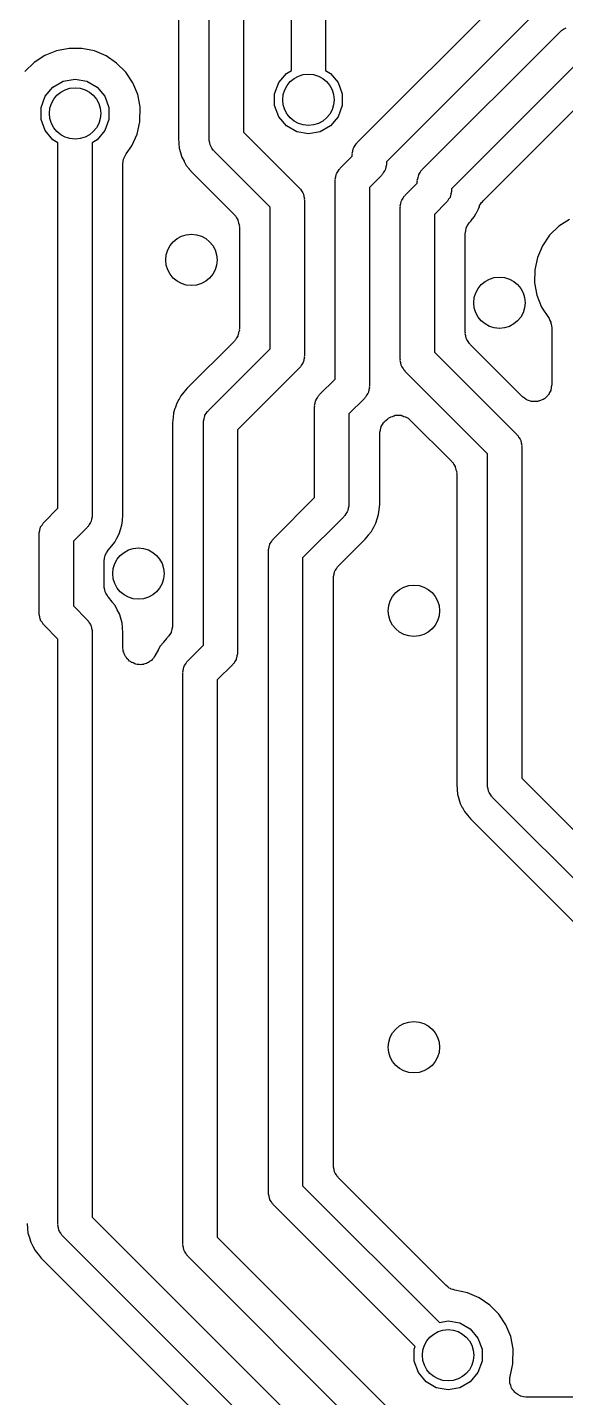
# Model space of a CAD drawing. Extents: x 125.1 to 143.2, y -145.5 to -100.1.
# Drawn here: x 130.99 to 134.14, y -138.95 to -130.94 of the extents above; entities that cross this region are included whole.
import ezdxf

# ---------------------------------------------------------------- set-up
doc = ezdxf.new("R2010")
doc.units = 0
doc.header["$MEASUREMENT"] = 0
doc.layers.add('BLACK', color=7, linetype='CONTINUOUS')

msp = doc.modelspace()

# ---------------------------------------------------------------- linework, layer by layer
at = {"layer": 'Black'}
for p, q in [((132.734, -130.461), (132.734, -131.081)), ((132.534, -131.081), (132.534, -130.503)), ((132.919, -131.614), (133.949, -130.585)), ((132.054, -131.594), (132.054, -130.716)), ((132.254, -130.675), (132.254, -131.553)), ((134.061, -130.755), (133.09, -131.727)), ((131.874, -130.832), (131.874, -131.589)), ((133.299, -131.772), (134.107, -130.965)), ((134.107, -130.965), (134.11, -130.962)), ((134.11, -130.962), (134.113, -130.959)), ((134.113, -130.959), (134.124, -130.952)), ((134.124, -130.952), (134.135, -130.945)), ((134.135, -130.945), (134.139, -130.944)), ((131.093, -131.106), (131.031, -131.146)), ((131.162, -131.078), (131.093, -131.106)), ((131.235, -131.064), (131.162, -131.078)), ((131.31, -131.064), (131.235, -131.064)), ((131.383, -131.079), (131.31, -131.064)), ((131.452, -131.108), (131.383, -131.079)), ((131.513, -131.15), (131.452, -131.108)), ((132.534, -131.193), (132.534, -131.081)), ((132.734, -131.081), (132.734, -131.193)), ((131.031, -131.146), (130.977, -131.199)), ((131.566, -131.203), (131.513, -131.15)), ((131.607, -131.265), (131.566, -131.203)), ((132.46, -131.263), (132.505, -131.21)), ((132.505, -131.21), (132.534, -131.193)), ((132.734, -131.193), (132.763, -131.21)), ((132.763, -131.21), (132.807, -131.263)), ((134.219, -131.135), (133.47, -131.884)), ((131.096, -131.344), (131.141, -131.29)), ((131.141, -131.29), (131.201, -131.255)), ((131.201, -131.255), (131.27, -131.243)), ((131.27, -131.243), (131.339, -131.255)), ((131.339, -131.255), (131.399, -131.29)), ((131.399, -131.29), (131.444, -131.344)), ((131.636, -131.334), (131.607, -131.265)), ((132.436, -131.329), (132.46, -131.263)), ((132.807, -131.263), (132.831, -131.329)), ((131.072, -131.409), (131.096, -131.344)), ((131.444, -131.344), (131.468, -131.409)), ((131.65, -131.406), (131.636, -131.334)), ((132.436, -131.398), (132.436, -131.329)), ((132.831, -131.329), (132.831, -131.398)), ((133.654, -131.954), (134.264, -131.345)), ((131.072, -131.479), (131.072, -131.409)), ((131.468, -131.409), (131.468, -131.479)), ((131.649, -131.493), (131.65, -131.406)), ((132.46, -131.464), (132.436, -131.398)), ((132.831, -131.398), (132.807, -131.464)), ((131.096, -131.544), (131.072, -131.479)), ((131.468, -131.479), (131.444, -131.544)), ((131.632, -131.565), (131.649, -131.493)), ((132.505, -131.517), (132.46, -131.464)), ((132.565, -131.552), (132.505, -131.517)), ((132.763, -131.517), (132.702, -131.552)), ((132.807, -131.464), (132.763, -131.517)), ((131.141, -131.598), (131.096, -131.544)), ((131.17, -131.615), (131.141, -131.598)), ((131.399, -131.598), (131.37, -131.615)), ((131.444, -131.544), (131.399, -131.598)), ((131.602, -131.633), (131.632, -131.565)), ((131.874, -131.589), (131.877, -131.619)), ((132.054, -131.598), (132.054, -131.594)), ((132.054, -131.603), (132.054, -131.598)), ((132.057, -131.615), (132.054, -131.603)), ((132.254, -131.553), (132.581, -131.88)), ((132.634, -131.564), (132.565, -131.552)), ((132.702, -131.552), (132.634, -131.564)), ((131.17, -131.727), (131.17, -131.615)), ((131.37, -131.615), (131.37, -131.727)), ((131.563, -131.692), (131.568, -131.68)), ((131.568, -131.68), (131.602, -131.633)), ((131.877, -131.619), (131.877, -131.62)), ((131.877, -131.62), (131.877, -131.62)), ((131.877, -131.62), (131.879, -131.647)), ((131.879, -131.647), (131.887, -131.673)), ((131.887, -131.673), (131.887, -131.673)), ((131.887, -131.673), (131.887, -131.674)), ((131.887, -131.674), (131.894, -131.699)), ((132.06, -131.628), (132.057, -131.615)), ((132.062, -131.632), (132.06, -131.628)), ((132.063, -131.636), (132.062, -131.632)), ((132.07, -131.647), (132.063, -131.636)), ((132.077, -131.658), (132.07, -131.647)), ((132.08, -131.661), (132.077, -131.658)), ((132.083, -131.665), (132.08, -131.661)), ((132.41, -131.992), (132.083, -131.665)), ((132.89, -131.676), (132.894, -131.664)), ((132.891, -131.681), (132.89, -131.676)), ((132.89, -131.685), (132.891, -131.681)), ((132.89, -131.694), (132.89, -131.685)), ((132.894, -131.664), (132.896, -131.651)), ((132.896, -131.651), (132.898, -131.647)), ((132.898, -131.647), (132.899, -131.643)), ((132.899, -131.643), (132.907, -131.632)), ((132.907, -131.632), (132.913, -131.621)), ((132.913, -131.621), (132.917, -131.618)), ((132.917, -131.618), (132.919, -131.614)), ((131.17, -133.751), (131.17, -131.727)), ((131.37, -131.727), (131.37, -133.792)), ((131.55, -131.738), (131.552, -131.725)), ((131.55, -133.792), (131.55, -131.738)), ((131.552, -131.725), (131.553, -131.712)), ((131.553, -131.712), (131.555, -131.708)), ((131.555, -131.708), (131.556, -131.704)), ((131.556, -131.704), (131.563, -131.692)), ((131.894, -131.699), (131.907, -131.723)), ((131.907, -131.723), (131.907, -131.723)), ((131.907, -131.723), (131.908, -131.724)), ((131.908, -131.724), (131.92, -131.748)), ((131.92, -131.748), (131.937, -131.768)), ((131.937, -131.768), (131.937, -131.769)), ((131.937, -131.769), (131.937, -131.769)), ((131.937, -131.769), (131.956, -131.792)), ((132.813, -131.771), (132.817, -131.768)), ((132.817, -131.768), (132.819, -131.764)), ((132.819, -131.764), (132.89, -131.694)), ((133.084, -131.769), (133.082, -131.773)), ((133.086, -131.757), (133.084, -131.769)), ((133.09, -131.744), (133.086, -131.757)), ((133.09, -131.735), (133.089, -131.74)), ((133.089, -131.74), (133.09, -131.744)), ((133.09, -131.727), (133.09, -131.735)), ((131.956, -131.792), (132.201, -132.037)), ((132.79, -131.826), (132.794, -131.814)), ((132.791, -131.831), (132.79, -131.826)), ((132.79, -131.835), (132.791, -131.831)), ((132.79, -132.996), (132.79, -131.835)), ((132.794, -131.814), (132.796, -131.801)), ((132.796, -131.801), (132.798, -131.797)), ((132.798, -131.797), (132.799, -131.793)), ((132.799, -131.793), (132.807, -131.782)), ((132.807, -131.782), (132.813, -131.771)), ((133.061, -131.806), (132.99, -131.877)), ((133.063, -131.802), (133.061, -131.806)), ((133.067, -131.799), (133.063, -131.802)), ((133.073, -131.788), (133.067, -131.799)), ((133.081, -131.777), (133.073, -131.788)), ((133.082, -131.773), (133.081, -131.777)), ((133.27, -131.834), (133.274, -131.821)), ((133.271, -131.838), (133.27, -131.834)), ((133.27, -131.843), (133.271, -131.838)), ((133.27, -131.851), (133.27, -131.843)), ((133.274, -131.821), (133.276, -131.808)), ((133.276, -131.808), (133.278, -131.805)), ((133.278, -131.805), (133.279, -131.8)), ((133.279, -131.8), (133.287, -131.79)), ((133.287, -131.79), (133.293, -131.778)), ((133.293, -131.778), (133.297, -131.775)), ((133.297, -131.775), (133.299, -131.772)), ((132.581, -131.88), (132.583, -131.883)), ((132.583, -131.883), (132.587, -131.886)), ((132.587, -131.886), (132.593, -131.897)), ((132.593, -131.897), (132.601, -131.908)), ((132.601, -131.908), (132.602, -131.912)), ((132.602, -131.912), (132.604, -131.916)), ((132.604, -131.916), (132.606, -131.929)), ((132.606, -131.929), (132.61, -131.942)), ((132.99, -131.877), (132.99, -133.038)), ((133.187, -131.94), (133.193, -131.928)), ((133.193, -131.928), (133.197, -131.925)), ((133.197, -131.925), (133.199, -131.922)), ((133.199, -131.922), (133.27, -131.851)), ((133.464, -131.927), (133.462, -131.931)), ((133.466, -131.914), (133.464, -131.927)), ((133.47, -131.901), (133.466, -131.914)), ((133.47, -131.893), (133.469, -131.897)), ((133.469, -131.897), (133.47, -131.901)), ((133.47, -131.884), (133.47, -131.893)), ((132.41, -132.819), (132.41, -131.992)), ((132.61, -131.942), (132.609, -131.946)), ((132.609, -131.946), (132.61, -131.95)), ((132.61, -131.95), (132.61, -132.86)), ((133.17, -131.984), (133.174, -131.971)), ((133.171, -131.988), (133.17, -131.984)), ((133.17, -131.993), (133.171, -131.988)), ((133.17, -132.88), (133.17, -131.993)), ((133.174, -131.971), (133.176, -131.958)), ((133.176, -131.958), (133.178, -131.955)), ((133.178, -131.955), (133.179, -131.95)), ((133.179, -131.95), (133.187, -131.94)), ((133.441, -131.963), (133.37, -132.034)), ((133.443, -131.96), (133.441, -131.963)), ((133.447, -131.957), (133.443, -131.96)), ((133.453, -131.946), (133.447, -131.957)), ((133.461, -131.935), (133.453, -131.946)), ((133.462, -131.931), (133.461, -131.935)), ((133.615, -132.025), (133.628, -132.001)), ((133.628, -132.001), (133.629, -131.996)), ((133.629, -131.996), (133.633, -131.99)), ((133.633, -131.99), (133.634, -131.983)), ((133.634, -131.983), (133.64, -131.974)), ((133.64, -131.974), (133.645, -131.965)), ((133.645, -131.965), (133.65, -131.96)), ((133.65, -131.96), (133.654, -131.954)), ((132.201, -132.037), (132.203, -132.041)), ((132.203, -132.041), (132.207, -132.043)), ((132.207, -132.043), (132.213, -132.055)), ((132.213, -132.055), (132.221, -132.066)), ((132.221, -132.066), (132.222, -132.07)), ((132.222, -132.07), (132.224, -132.074)), ((132.224, -132.074), (132.226, -132.086)), ((132.226, -132.086), (132.23, -132.099)), ((133.37, -132.034), (133.37, -132.839)), ((133.564, -132.099), (133.573, -132.084)), ((133.573, -132.084), (133.584, -132.071)), ((133.584, -132.07), (133.602, -132.049)), ((133.584, -132.071), (133.584, -132.07)), ((133.584, -132.07), (133.584, -132.07)), ((133.602, -132.049), (133.614, -132.026)), ((133.614, -132.026), (133.615, -132.025)), ((133.615, -132.025), (133.615, -132.025)), ((134.159, -132.063), (134.096, -132.103)), ((132.23, -132.099), (132.229, -132.103)), ((132.229, -132.103), (132.23, -132.108)), ((132.23, -132.108), (132.23, -132.703)), ((133.55, -132.148), (133.553, -132.131)), ((133.55, -132.723), (133.55, -132.148)), ((133.553, -132.131), (133.556, -132.114)), ((133.556, -132.113), (133.564, -132.099)), ((133.556, -132.114), (133.556, -132.113)), ((133.556, -132.114), (133.556, -132.114)), ((134.043, -132.156), (134.001, -132.217)), ((134.096, -132.103), (134.043, -132.156)), ((134.001, -132.217), (133.972, -132.286)), ((133.972, -132.286), (133.956, -132.358)), ((133.956, -132.358), (133.955, -132.433)), ((133.955, -132.433), (133.969, -132.506)), ((133.969, -132.506), (133.996, -132.576)), ((133.996, -132.576), (134.04, -132.643)), ((134.04, -132.643), (134.044, -132.654)), ((132.226, -132.724), (132.224, -132.737)), ((132.23, -132.712), (132.226, -132.724)), ((132.23, -132.703), (132.229, -132.707)), ((132.229, -132.707), (132.23, -132.712)), ((133.551, -132.727), (133.55, -132.723)), ((133.55, -132.732), (133.551, -132.727)), ((134.044, -132.654), (134.05, -132.663)), ((134.05, -132.663), (134.051, -132.669)), ((134.051, -132.669), (134.053, -132.675)), ((134.053, -132.675), (134.054, -132.686)), ((134.054, -132.686), (134.056, -132.697)), ((134.056, -132.697), (134.056, -133.029)), ((132.201, -132.774), (131.925, -133.049)), ((132.203, -132.77), (132.201, -132.774)), ((132.207, -132.767), (132.203, -132.77)), ((132.213, -132.756), (132.207, -132.767)), ((132.221, -132.745), (132.213, -132.756)), ((132.222, -132.741), (132.221, -132.745)), ((132.224, -132.737), (132.222, -132.741)), ((133.554, -132.744), (133.55, -132.732)), ((133.556, -132.757), (133.554, -132.744)), ((133.558, -132.761), (133.556, -132.757)), ((133.559, -132.765), (133.558, -132.761)), ((133.567, -132.776), (133.559, -132.765)), ((133.573, -132.787), (133.567, -132.776)), ((133.577, -132.79), (133.573, -132.787)), ((133.579, -132.794), (133.577, -132.79)), ((133.885, -133.099), (133.579, -132.794)), ((132.049, -133.18), (132.41, -132.819)), ((132.606, -132.882), (132.604, -132.895)), ((132.61, -132.869), (132.606, -132.882)), ((132.61, -132.86), (132.609, -132.865)), ((132.609, -132.865), (132.61, -132.869)), ((133.171, -132.885), (133.17, -132.88)), ((133.17, -132.889), (133.171, -132.885)), ((133.174, -132.902), (133.17, -132.889)), ((133.37, -132.839), (133.851, -133.32)), ((132.581, -132.931), (132.22, -133.292)), ((132.583, -132.928), (132.581, -132.931)), ((132.587, -132.925), (132.583, -132.928)), ((132.593, -132.913), (132.587, -132.925)), ((132.601, -132.903), (132.593, -132.913)), ((132.602, -132.898), (132.601, -132.903)), ((132.604, -132.895), (132.602, -132.898)), ((133.176, -132.915), (133.174, -132.902)), ((133.178, -132.918), (133.176, -132.915)), ((133.179, -132.923), (133.178, -132.918)), ((133.187, -132.933), (133.179, -132.923)), ((133.193, -132.945), (133.187, -132.933)), ((133.197, -132.947), (133.193, -132.945)), ((133.199, -132.951), (133.197, -132.947)), ((133.68, -133.432), (133.199, -132.951)), ((131.925, -133.049), (131.906, -133.072)), ((132.699, -133.087), (132.79, -132.996)), ((132.99, -133.047), (132.986, -133.059)), ((132.99, -133.038), (132.989, -133.042)), ((132.989, -133.042), (132.99, -133.047)), ((134.053, -133.041), (134.052, -133.054)), ((134.056, -133.029), (134.053, -133.041)), ((131.875, -133.118), (131.862, -133.142)), ((131.876, -133.117), (131.875, -133.118)), ((131.875, -133.118), (131.875, -133.118)), ((131.888, -133.094), (131.876, -133.117)), ((131.906, -133.073), (131.888, -133.094)), ((131.906, -133.072), (131.906, -133.073)), ((131.906, -133.073), (131.906, -133.073)), ((132.674, -133.136), (132.676, -133.124)), ((132.676, -133.124), (132.678, -133.12)), ((132.678, -133.12), (132.679, -133.116)), ((132.679, -133.116), (132.687, -133.105)), ((132.687, -133.105), (132.693, -133.094)), ((132.693, -133.094), (132.697, -133.091)), ((132.697, -133.091), (132.699, -133.087)), ((132.961, -133.109), (132.87, -133.199)), ((132.963, -133.105), (132.961, -133.109)), ((132.967, -133.102), (132.963, -133.105)), ((132.973, -133.091), (132.967, -133.102)), ((132.981, -133.08), (132.973, -133.091)), ((132.982, -133.076), (132.981, -133.08)), ((132.984, -133.072), (132.982, -133.076)), ((132.986, -133.059), (132.984, -133.072)), ((133.896, -133.107), (133.885, -133.099)), ((133.906, -133.115), (133.896, -133.107)), ((133.91, -133.117), (133.906, -133.115)), ((133.913, -133.119), (133.91, -133.117)), ((133.926, -133.123), (133.913, -133.119)), ((133.938, -133.127), (133.926, -133.123)), ((133.943, -133.127), (133.938, -133.127)), ((133.947, -133.128), (133.943, -133.127)), ((133.96, -133.127), (133.947, -133.128)), ((133.973, -133.127), (133.96, -133.127)), ((133.977, -133.126), (133.973, -133.127)), ((133.981, -133.125), (133.977, -133.126)), ((133.993, -133.12), (133.981, -133.125)), ((134.006, -133.115), (133.993, -133.12)), ((134.009, -133.112), (134.006, -133.115)), ((134.013, -133.111), (134.009, -133.112)), ((134.022, -133.101), (134.013, -133.111)), ((134.032, -133.093), (134.022, -133.101)), ((134.034, -133.089), (134.032, -133.093)), ((134.038, -133.086), (134.034, -133.089)), ((134.043, -133.074), (134.038, -133.086)), ((134.05, -133.063), (134.043, -133.074)), ((134.052, -133.054), (134.05, -133.058)), ((134.05, -133.058), (134.05, -133.063)), ((131.846, -133.194), (131.843, -133.22)), ((131.854, -133.168), (131.846, -133.194)), ((131.855, -133.167), (131.854, -133.168)), ((131.854, -133.168), (131.854, -133.168)), ((131.862, -133.142), (131.855, -133.167)), ((132.028, -133.212), (132.029, -133.208)), ((132.029, -133.208), (132.037, -133.197)), ((132.037, -133.197), (132.043, -133.186)), ((132.043, -133.186), (132.047, -133.183)), ((132.047, -133.183), (132.049, -133.18)), ((132.67, -133.149), (132.674, -133.136)), ((132.671, -133.153), (132.67, -133.149)), ((132.67, -133.158), (132.671, -133.153)), ((132.67, -133.689), (132.67, -133.158)), ((132.87, -133.199), (132.87, -133.73)), ((133.125, -133.214), (133.133, -133.21)), ((133.133, -133.21), (133.137, -133.21)), ((133.137, -133.21), (133.141, -133.208)), ((133.141, -133.208), (133.146, -133.208)), ((133.146, -133.208), (133.15, -133.207)), ((133.15, -133.207), (133.159, -133.208)), ((133.159, -133.208), (133.167, -133.207)), ((133.167, -133.207), (133.171, -133.208)), ((133.171, -133.208), (133.176, -133.208)), ((133.176, -133.208), (133.18, -133.21)), ((133.18, -133.21), (133.185, -133.21)), ((133.185, -133.21), (133.192, -133.214)), ((131.843, -133.221), (131.84, -133.251)), ((131.84, -133.251), (131.84, -134.435)), ((131.843, -133.22), (131.843, -133.221)), ((131.843, -133.221), (131.843, -133.221)), ((132.02, -133.242), (132.024, -133.229)), ((132.021, -133.246), (132.02, -133.242)), ((132.02, -133.25), (132.021, -133.246)), ((132.02, -134.551), (132.02, -133.25)), ((132.024, -133.229), (132.026, -133.216)), ((132.026, -133.216), (132.028, -133.212)), ((133.054, -133.294), (133.056, -133.281)), ((133.056, -133.281), (133.058, -133.277)), ((133.058, -133.277), (133.059, -133.273)), ((133.059, -133.273), (133.067, -133.262)), ((133.067, -133.262), (133.073, -133.251)), ((133.073, -133.251), (133.077, -133.248)), ((133.077, -133.248), (133.079, -133.244)), ((133.079, -133.244), (133.088, -133.236)), ((133.088, -133.236), (133.095, -133.231)), ((133.095, -133.231), (133.101, -133.225)), ((133.101, -133.225), (133.105, -133.223)), ((133.105, -133.223), (133.108, -133.22)), ((133.108, -133.22), (133.113, -133.218)), ((133.113, -133.218), (133.116, -133.216)), ((133.116, -133.216), (133.125, -133.214)), ((133.192, -133.214), (133.201, -133.216)), ((133.201, -133.216), (133.204, -133.218)), ((133.204, -133.218), (133.208, -133.22)), ((133.208, -133.22), (133.212, -133.223)), ((133.212, -133.223), (133.216, -133.225)), ((133.216, -133.225), (133.222, -133.231)), ((133.222, -133.231), (133.229, -133.236)), ((133.229, -133.236), (133.471, -133.477)), ((132.22, -133.292), (132.22, -134.593)), ((133.05, -133.306), (133.054, -133.294)), ((133.051, -133.311), (133.05, -133.306)), ((133.05, -133.315), (133.051, -133.311)), ((133.05, -133.729), (133.05, -133.315)), ((133.851, -133.32), (133.853, -133.323)), ((133.853, -133.323), (133.857, -133.326)), ((133.857, -133.326), (133.863, -133.337)), ((133.863, -133.337), (133.871, -133.348)), ((133.871, -133.348), (133.872, -133.352)), ((133.872, -133.352), (133.874, -133.356)), ((133.874, -133.356), (133.876, -133.369)), ((133.876, -133.369), (133.88, -133.382)), ((133.68, -135.37), (133.68, -133.432)), ((133.88, -133.382), (133.879, -133.386)), ((133.879, -133.386), (133.88, -133.39)), ((133.88, -133.39), (133.88, -135.328)), ((133.471, -133.477), (133.473, -133.481)), ((133.473, -133.481), (133.477, -133.484)), ((133.477, -133.484), (133.483, -133.495)), ((133.483, -133.495), (133.491, -133.506)), ((133.491, -133.506), (133.492, -133.51)), ((133.492, -133.51), (133.494, -133.514)), ((133.494, -133.514), (133.496, -133.526)), ((133.496, -133.526), (133.5, -133.539)), ((133.5, -133.539), (133.499, -133.543)), ((133.499, -133.543), (133.5, -133.548)), ((133.5, -133.548), (133.5, -135.365)), ((132.429, -133.929), (132.67, -133.689)), ((131.089, -133.832), (131.17, -133.751)), ((132.862, -133.768), (132.861, -133.772)), ((132.864, -133.764), (132.862, -133.768)), ((132.866, -133.751), (132.864, -133.764)), ((132.87, -133.739), (132.866, -133.751)), ((132.87, -133.73), (132.869, -133.734)), ((132.869, -133.734), (132.87, -133.739)), ((133.044, -133.787), (133.047, -133.76)), ((133.047, -133.759), (133.05, -133.729)), ((133.047, -133.76), (133.047, -133.759)), ((133.047, -133.76), (133.047, -133.76)), ((131.069, -133.86), (131.077, -133.85)), ((131.077, -133.85), (131.083, -133.838)), ((131.083, -133.838), (131.087, -133.835)), ((131.087, -133.835), (131.089, -133.832)), ((131.353, -133.845), (131.347, -133.857)), ((131.361, -133.835), (131.353, -133.845)), ((131.362, -133.831), (131.361, -133.835)), ((131.364, -133.827), (131.362, -133.831)), ((131.366, -133.814), (131.364, -133.827)), ((131.37, -133.801), (131.366, -133.814)), ((131.37, -133.792), (131.369, -133.797)), ((131.369, -133.797), (131.37, -133.801)), ((131.536, -133.875), (131.544, -133.849)), ((131.544, -133.849), (131.547, -133.823)), ((131.547, -133.822), (131.55, -133.792)), ((131.547, -133.823), (131.547, -133.822)), ((131.547, -133.822), (131.547, -133.822)), ((132.841, -133.801), (132.6, -134.041)), ((132.843, -133.797), (132.841, -133.801)), ((132.847, -133.794), (132.843, -133.797)), ((132.853, -133.783), (132.847, -133.794)), ((132.861, -133.772), (132.853, -133.783)), ((133.015, -133.862), (133.028, -133.839)), ((133.028, -133.839), (133.035, -133.813)), ((133.035, -133.813), (133.036, -133.813)), ((133.036, -133.812), (133.044, -133.787)), ((133.036, -133.813), (133.036, -133.812)), ((131.06, -133.894), (131.064, -133.881)), ((131.061, -133.898), (131.06, -133.894)), ((131.06, -133.903), (131.061, -133.898)), ((131.06, -134.363), (131.06, -133.903)), ((131.064, -133.881), (131.066, -133.868)), ((131.066, -133.868), (131.068, -133.864)), ((131.068, -133.864), (131.069, -133.86)), ((131.341, -133.863), (131.26, -133.944)), ((131.343, -133.86), (131.341, -133.863)), ((131.347, -133.857), (131.343, -133.86)), ((131.502, -133.949), (131.514, -133.926)), ((131.514, -133.926), (131.515, -133.925)), ((131.515, -133.925), (131.528, -133.901)), ((131.515, -133.925), (131.515, -133.925)), ((131.528, -133.901), (131.535, -133.876)), ((131.535, -133.876), (131.536, -133.875)), ((131.536, -133.875), (131.536, -133.875)), ((132.427, -133.933), (132.429, -133.929)), ((132.809, -134.087), (132.965, -133.931)), ((132.965, -133.931), (132.984, -133.908)), ((132.984, -133.907), (133.002, -133.887)), ((132.984, -133.908), (132.984, -133.907)), ((132.984, -133.908), (132.984, -133.908)), ((133.002, -133.887), (133.014, -133.863)), ((133.014, -133.863), (133.015, -133.863)), ((133.015, -133.863), (133.015, -133.862)), ((131.26, -133.944), (131.26, -134.322)), ((131.446, -134.025), (131.454, -134.011)), ((131.454, -134.011), (131.463, -133.996)), ((131.463, -133.996), (131.484, -133.971)), ((131.484, -133.97), (131.502, -133.949)), ((131.484, -133.971), (131.484, -133.97)), ((131.484, -133.97), (131.484, -133.97)), ((132.4, -133.991), (132.404, -133.979)), ((132.401, -133.996), (132.4, -133.991)), ((132.4, -134), (132.401, -133.996)), ((132.4, -137.75), (132.4, -134)), ((132.404, -133.979), (132.406, -133.966)), ((132.406, -133.966), (132.408, -133.962)), ((132.408, -133.962), (132.409, -133.958)), ((132.409, -133.958), (132.417, -133.947)), ((132.417, -133.947), (132.423, -133.936)), ((132.423, -133.936), (132.427, -133.933)), ((131.44, -134.06), (131.443, -134.043)), ((131.44, -134.206), (131.44, -134.06)), ((131.443, -134.043), (131.446, -134.026)), ((131.446, -134.026), (131.446, -134.025)), ((131.446, -134.026), (131.446, -134.026)), ((132.6, -134.041), (132.6, -137.709)), ((132.803, -134.093), (132.807, -134.09)), ((132.807, -134.09), (132.809, -134.087)), ((132.78, -134.149), (132.784, -134.136)), ((132.781, -134.153), (132.78, -134.149)), ((132.78, -134.157), (132.781, -134.153)), ((132.78, -137.593), (132.78, -134.157)), ((132.784, -134.136), (132.786, -134.123)), ((132.786, -134.123), (132.788, -134.119)), ((132.788, -134.119), (132.789, -134.115)), ((132.789, -134.115), (132.797, -134.104)), ((132.797, -134.104), (132.803, -134.093)), ((131.441, -134.21), (131.44, -134.206)), ((131.44, -134.214), (131.441, -134.21)), ((131.444, -134.227), (131.44, -134.214)), ((131.446, -134.24), (131.444, -134.227)), ((131.448, -134.244), (131.446, -134.24)), ((131.449, -134.248), (131.448, -134.244)), ((131.457, -134.259), (131.449, -134.248)), ((131.26, -134.322), (131.341, -134.403)), ((131.463, -134.27), (131.457, -134.259)), ((131.465, -134.271), (131.463, -134.27)), ((131.486, -134.298), (131.465, -134.271)), ((131.487, -134.299), (131.486, -134.298)), ((131.504, -134.32), (131.487, -134.299)), ((131.487, -134.299), (131.487, -134.299)), ((131.516, -134.344), (131.504, -134.32)), ((131.061, -134.368), (131.06, -134.363)), ((131.06, -134.372), (131.061, -134.368)), ((131.064, -134.385), (131.06, -134.372)), ((131.066, -134.398), (131.064, -134.385)), ((131.068, -134.401), (131.066, -134.398)), ((131.069, -134.406), (131.068, -134.401)), ((131.077, -134.416), (131.069, -134.406)), ((131.341, -134.403), (131.343, -134.406)), ((131.343, -134.406), (131.347, -134.409)), ((131.347, -134.409), (131.353, -134.42)), ((131.517, -134.344), (131.516, -134.344)), ((131.516, -134.344), (131.516, -134.344)), ((131.529, -134.368), (131.517, -134.344)), ((131.537, -134.394), (131.529, -134.368)), ((131.537, -134.395), (131.537, -134.394)), ((131.537, -134.394), (131.537, -134.394)), ((131.545, -134.42), (131.537, -134.395)), ((131.083, -134.428), (131.077, -134.416)), ((131.087, -134.43), (131.083, -134.428)), ((131.089, -134.434), (131.087, -134.43)), ((131.17, -134.515), (131.089, -134.434)), ((131.353, -134.42), (131.361, -134.431)), ((131.361, -134.431), (131.362, -134.435)), ((131.362, -134.435), (131.364, -134.439)), ((131.364, -134.439), (131.366, -134.452)), ((131.366, -134.452), (131.37, -134.465)), ((131.37, -134.465), (131.369, -134.469)), ((131.369, -134.469), (131.37, -134.473)), ((131.37, -134.473), (131.37, -137.892)), ((131.547, -134.447), (131.545, -134.42)), ((131.547, -134.448), (131.547, -134.447)), ((131.55, -134.478), (131.547, -134.448)), ((131.547, -134.448), (131.547, -134.448)), ((131.55, -134.565), (131.55, -134.478)), ((131.823, -134.488), (131.817, -134.499)), ((131.831, -134.477), (131.823, -134.488)), ((131.832, -134.473), (131.831, -134.477)), ((131.834, -134.469), (131.832, -134.473)), ((131.836, -134.457), (131.834, -134.469)), ((131.84, -134.444), (131.836, -134.457)), ((131.84, -134.435), (131.839, -134.44)), ((131.839, -134.44), (131.84, -134.444)), ((131.17, -137.933), (131.17, -134.515)), ((131.55, -134.567), (131.55, -134.565)), ((131.55, -134.569), (131.55, -134.567)), ((131.552, -134.576), (131.55, -134.569)), ((131.768, -134.556), (131.756, -134.579)), ((131.786, -134.535), (131.768, -134.556)), ((131.805, -134.511), (131.786, -134.534)), ((131.786, -134.534), (131.786, -134.535)), ((131.786, -134.535), (131.786, -134.535)), ((131.811, -134.506), (131.805, -134.511)), ((131.813, -134.502), (131.811, -134.506)), ((131.817, -134.499), (131.813, -134.502)), ((131.929, -134.642), (132.02, -134.551)), ((131.552, -134.586), (131.552, -134.576)), ((131.555, -134.592), (131.552, -134.586)), ((131.556, -134.599), (131.555, -134.592)), ((131.557, -134.602), (131.556, -134.599)), ((131.558, -134.603), (131.557, -134.602)), ((131.561, -134.609), (131.558, -134.603)), ((131.565, -134.618), (131.561, -134.609)), ((131.57, -134.623), (131.565, -134.618)), ((131.573, -134.629), (131.57, -134.623)), ((131.576, -134.631), (131.573, -134.629)), ((131.576, -134.632), (131.576, -134.631)), ((131.582, -134.636), (131.576, -134.632)), ((131.588, -134.644), (131.582, -134.636)), ((131.594, -134.647), (131.588, -134.644)), ((131.6, -134.652), (131.594, -134.647)), ((131.603, -134.653), (131.6, -134.652)), ((131.7, -134.652), (131.693, -134.654)), ((131.702, -134.65), (131.7, -134.652)), ((131.704, -134.649), (131.702, -134.65)), ((131.709, -134.644), (131.704, -134.649)), ((131.717, -134.64), (131.709, -134.644)), ((131.721, -134.634), (131.717, -134.64)), ((131.727, -134.629), (131.721, -134.634)), ((131.728, -134.627), (131.727, -134.629)), ((131.729, -134.626), (131.728, -134.627)), ((131.733, -134.619), (131.729, -134.626)), ((131.738, -134.612), (131.733, -134.619)), ((131.739, -134.61), (131.738, -134.612)), ((131.738, -134.612), (131.738, -134.612)), ((131.755, -134.58), (131.739, -134.61)), ((131.756, -134.579), (131.755, -134.58)), ((131.755, -134.58), (131.755, -134.58)), ((131.917, -134.66), (131.923, -134.648)), ((131.923, -134.648), (131.927, -134.645)), ((131.927, -134.645), (131.929, -134.642)), ((132.203, -134.646), (132.197, -134.657)), ((132.211, -134.635), (132.203, -134.646)), ((132.212, -134.631), (132.211, -134.635)), ((132.214, -134.627), (132.212, -134.631)), ((132.216, -134.614), (132.214, -134.627)), ((132.22, -134.601), (132.216, -134.614)), ((132.22, -134.593), (132.219, -134.597)), ((132.219, -134.597), (132.22, -134.601)), ((131.604, -134.653), (131.603, -134.653)), ((131.61, -134.655), (131.604, -134.653)), ((131.619, -134.66), (131.61, -134.655)), ((131.626, -134.661), (131.619, -134.66)), ((131.633, -134.664), (131.626, -134.661)), ((131.636, -134.664), (131.633, -134.664)), ((131.637, -134.664), (131.636, -134.664)), ((131.644, -134.664), (131.637, -134.664)), ((131.653, -134.665), (131.644, -134.664)), ((131.66, -134.664), (131.653, -134.665)), ((131.667, -134.664), (131.66, -134.664)), ((131.67, -134.663), (131.667, -134.664)), ((131.672, -134.662), (131.67, -134.663)), ((131.678, -134.66), (131.672, -134.662)), ((131.687, -134.658), (131.678, -134.66)), ((131.693, -134.654), (131.687, -134.658)), ((131.9, -134.704), (131.904, -134.691)), ((131.901, -134.708), (131.9, -134.704)), ((131.9, -134.713), (131.901, -134.708)), ((131.9, -138.05), (131.9, -134.713)), ((131.904, -134.691), (131.906, -134.678)), ((131.906, -134.678), (131.908, -134.675)), ((131.908, -134.675), (131.909, -134.67)), ((131.909, -134.67), (131.917, -134.66)), ((132.191, -134.663), (132.1, -134.754)), ((132.193, -134.66), (132.191, -134.663)), ((132.197, -134.657), (132.193, -134.66)), ((132.1, -134.754), (132.1, -138.009)), ((133.5, -135.365), (133.503, -135.395)), ((133.681, -135.374), (133.68, -135.37)), ((133.88, -135.328), (135.401, -136.849)), ((133.503, -135.395), (133.503, -135.395)), ((133.503, -135.395), (133.503, -135.396)), ((133.503, -135.396), (133.505, -135.422)), ((133.505, -135.422), (133.513, -135.448)), ((133.513, -135.448), (133.513, -135.449)), ((133.513, -135.449), (133.513, -135.449)), ((133.513, -135.449), (133.521, -135.475)), ((133.68, -135.378), (133.681, -135.374)), ((133.684, -135.391), (133.68, -135.378)), ((133.686, -135.404), (133.684, -135.391)), ((133.688, -135.408), (133.686, -135.404)), ((133.689, -135.412), (133.688, -135.408)), ((133.697, -135.423), (133.689, -135.412)), ((133.703, -135.434), (133.697, -135.423)), ((133.707, -135.437), (133.703, -135.434)), ((133.709, -135.44), (133.707, -135.437)), ((135.23, -136.961), (133.709, -135.44)), ((133.521, -135.475), (133.533, -135.499)), ((133.533, -135.499), (133.534, -135.499)), ((133.534, -135.499), (133.534, -135.499)), ((133.534, -135.499), (133.546, -135.523)), ((133.546, -135.523), (133.563, -135.544)), ((133.563, -135.544), (133.563, -135.544)), ((133.563, -135.544), (133.564, -135.545)), ((133.564, -135.545), (133.582, -135.568)), ((133.582, -135.568), (135.021, -137.006)), ((132.781, -137.597), (132.78, -137.593)), ((132.78, -137.601), (132.781, -137.597)), ((132.784, -137.614), (132.78, -137.601)), ((132.786, -137.627), (132.784, -137.614)), ((132.788, -137.631), (132.786, -137.627)), ((132.789, -137.635), (132.788, -137.631)), ((132.797, -137.646), (132.789, -137.635)), ((132.803, -137.657), (132.797, -137.646)), ((132.807, -137.66), (132.803, -137.657)), ((132.809, -137.663), (132.807, -137.66)), ((133.439, -138.293), (132.809, -137.663)), ((132.401, -137.754), (132.4, -137.75)), ((132.4, -137.759), (132.401, -137.754)), ((132.404, -137.771), (132.4, -137.759)), ((132.406, -137.784), (132.404, -137.771)), ((132.6, -137.709), (133.4, -138.508)), ((132.408, -137.788), (132.406, -137.784)), ((132.409, -137.792), (132.408, -137.788)), ((132.417, -137.803), (132.409, -137.792)), ((132.423, -137.814), (132.417, -137.803)), ((132.427, -137.817), (132.423, -137.814)), ((132.429, -137.821), (132.427, -137.817)), ((133.258, -138.649), (132.429, -137.821)), ((130.99, -137.929), (130.993, -137.959)), ((131.171, -137.938), (131.17, -137.933)), ((131.37, -137.892), (133.053, -139.575)), ((130.993, -137.959), (130.993, -137.959)), ((130.993, -137.959), (130.993, -137.96)), ((130.993, -137.96), (130.995, -137.986)), ((130.995, -137.986), (131.003, -138.012)), ((131.003, -138.012), (131.003, -138.012)), ((131.003, -138.012), (131.003, -138.013)), ((131.003, -138.013), (131.011, -138.039)), ((131.17, -137.942), (131.171, -137.938)), ((131.174, -137.955), (131.17, -137.942)), ((131.176, -137.968), (131.174, -137.955)), ((131.178, -137.971), (131.176, -137.968)), ((131.179, -137.976), (131.178, -137.971)), ((131.187, -137.986), (131.179, -137.976)), ((131.193, -137.998), (131.187, -137.986)), ((131.197, -138.001), (131.193, -137.998)), ((131.199, -138.004), (131.197, -138.001)), ((132.941, -139.746), (131.199, -138.004)), ((132.1, -138.009), (133.216, -139.125)), ((131.011, -138.039), (131.023, -138.062)), ((131.023, -138.062), (131.024, -138.063)), ((131.024, -138.063), (131.024, -138.063)), ((131.024, -138.063), (131.036, -138.087)), ((131.036, -138.087), (131.053, -138.108)), ((131.901, -138.054), (131.9, -138.05)), ((131.9, -138.059), (131.901, -138.054)), ((131.904, -138.071), (131.9, -138.059)), ((131.906, -138.084), (131.904, -138.071)), ((131.908, -138.088), (131.906, -138.084)), ((131.909, -138.092), (131.908, -138.088)), ((131.917, -138.103), (131.909, -138.092)), ((131.053, -138.108), (131.053, -138.108)), ((131.053, -138.108), (131.054, -138.109)), ((131.054, -138.109), (131.072, -138.132)), ((131.072, -138.132), (132.81, -139.87)), ((131.923, -138.114), (131.917, -138.103)), ((131.927, -138.117), (131.923, -138.114)), ((131.929, -138.121), (131.927, -138.117)), ((133.104, -139.296), (131.929, -138.121)), ((133.448, -138.3), (133.439, -138.293)), ((133.457, -138.307), (133.448, -138.3)), ((133.463, -138.31), (133.457, -138.307)), ((133.467, -138.313), (133.463, -138.31)), ((133.479, -138.316), (133.467, -138.313)), ((133.489, -138.32), (133.479, -138.316)), ((133.563, -138.335), (133.489, -138.32)), ((133.632, -138.364), (133.563, -138.335)), ((133.693, -138.406), (133.632, -138.364)), ((133.746, -138.459), (133.693, -138.406)), ((133.787, -138.521), (133.746, -138.459)), ((133.4, -138.508), (133.45, -138.499)), ((133.45, -138.499), (133.519, -138.511)), ((133.519, -138.511), (133.579, -138.546)), ((133.579, -138.546), (133.624, -138.6)), ((133.816, -138.59), (133.787, -138.521)), ((133.252, -138.665), (133.258, -138.649)), ((133.624, -138.6), (133.648, -138.665)), ((133.83, -138.662), (133.816, -138.59)), ((133.252, -138.735), (133.252, -138.665)), ((133.276, -138.8), (133.252, -138.735)), ((133.648, -138.735), (133.624, -138.8)), ((133.648, -138.665), (133.648, -138.735)), ((133.829, -138.749), (133.83, -138.662)), ((133.321, -138.854), (133.276, -138.8)), ((133.624, -138.8), (133.579, -138.854)), ((133.812, -138.823), (133.829, -138.749)), ((133.381, -138.889), (133.321, -138.854)), ((133.45, -138.901), (133.381, -138.889)), ((133.519, -138.889), (133.45, -138.901)), ((133.579, -138.854), (133.519, -138.889)), ((133.81, -138.858), (133.811, -138.843)), ((133.811, -138.86), (133.81, -138.858)), ((133.811, -138.828), (133.812, -138.825)), ((133.811, -138.843), (133.811, -138.828)), ((133.811, -138.862), (133.811, -138.86)), ((133.816, -138.876), (133.811, -138.862)), ((133.812, -138.825), (133.812, -138.823)), ((133.82, -138.891), (133.816, -138.876)), ((133.822, -138.893), (133.82, -138.891)), ((133.823, -138.895), (133.822, -138.893)), ((133.832, -138.906), (133.823, -138.895)), ((133.841, -138.918), (133.832, -138.906)), ((133.843, -138.92), (133.841, -138.918)), ((133.845, -138.922), (133.843, -138.92)), ((133.858, -138.929), (133.845, -138.922)), ((133.871, -138.937), (133.858, -138.929)), ((133.873, -138.938), (133.871, -138.937)), ((133.875, -138.939), (133.873, -138.938)), ((133.89, -138.942), (133.875, -138.939)), ((133.904, -138.945), (133.89, -138.942)), ((133.907, -138.945), (133.904, -138.945)), ((133.909, -138.945), (133.907, -138.945)), ((134.191, -138.945), (133.909, -138.945))]:
    msp.add_line(p, q, dxfattribs=at)
for centre in [(132.634, -131.364), (131.27, -131.444), (131.95, -132.3), (133.75, -132.55), (131.64, -134.133), (133.25, -134.35), (133.25, -136.9), (133.45, -138.7)]:
    msp.add_circle(centre, 0.15, dxfattribs=at)

doc.saveas('drawing.dxf')
